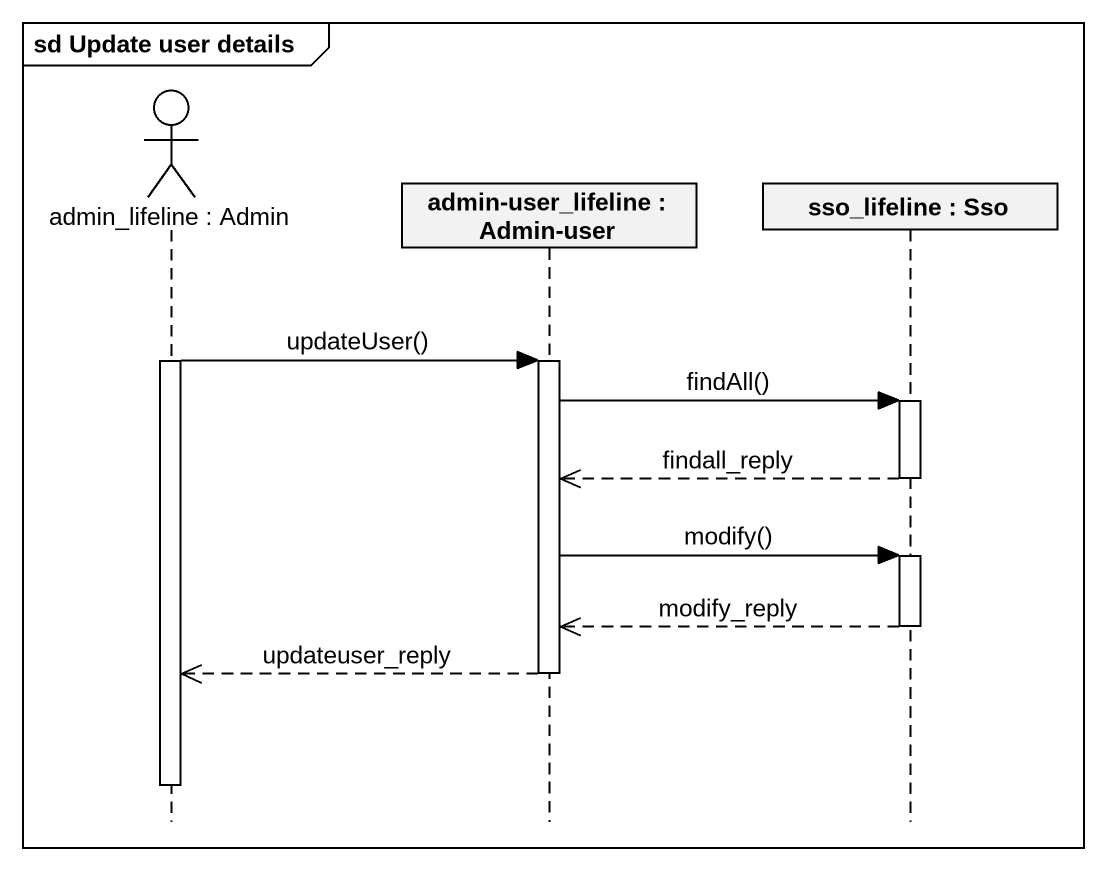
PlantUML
@startuml
mainframe sd Update user details
hide footbox
actor "admin_lifeline : Admin" as admin_lifeline
participant "admin-user_lifeline : Admin-user" as admin_user_lifeline
participant "sso_lifeline : Sso" as sso_lifeline

activate admin_lifeline
admin_lifeline -> admin_user_lifeline : updateUser()
activate admin_user_lifeline
admin_user_lifeline -> sso_lifeline : findAll()
activate sso_lifeline
sso_lifeline -->> admin_user_lifeline : findall_reply
deactivate sso_lifeline
admin_user_lifeline -> sso_lifeline : modify()
activate sso_lifeline
sso_lifeline -->> admin_user_lifeline : modify_reply
deactivate sso_lifeline
admin_user_lifeline -->> admin_lifeline : updateuser_reply
deactivate admin_user_lifeline
deactivate admin_lifeline
@enduml
